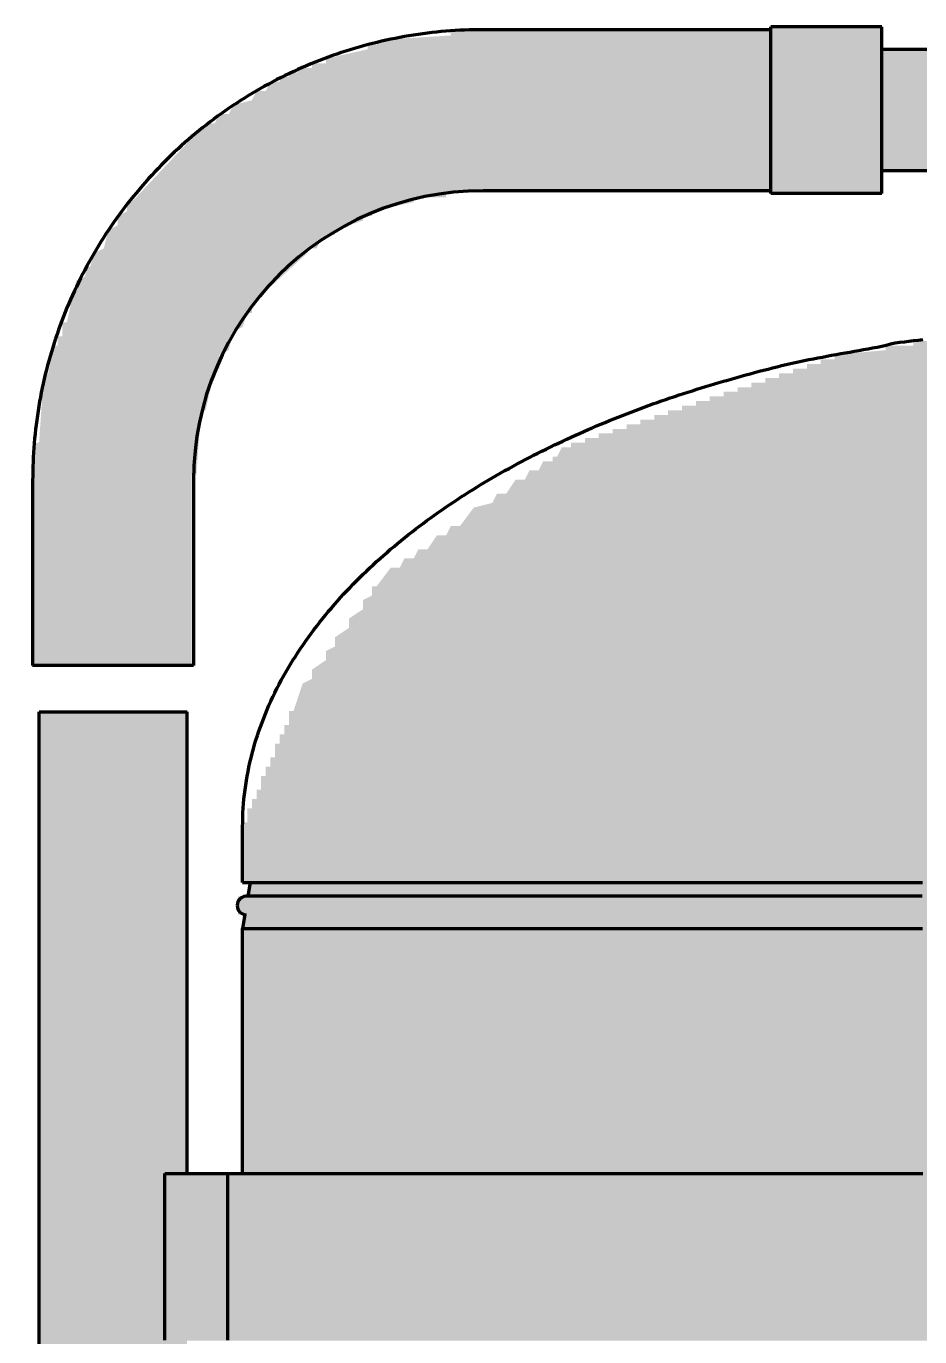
# Model space of a CAD drawing. Header units: millimetres. Extents: x 0 to 2382, y 0 to 420.
# Drawn here: x 2155.79 to 2175.11, y 278.38 to 306.7 of the extents above; entities that cross this region are included whole.
import ezdxf

# ---------------------------------------------------------------- set-up
doc = ezdxf.new("R2010")
doc.units = ezdxf.units.MM
doc.layers.add('01-VISIBLE', color=7, linetype='CONTINUOUS', lineweight=70)
doc.layers.add('13-GRAFICA', color=30, linetype='CONTINUOUS', lineweight=18)

msp = doc.modelspace()

# ---------------------------------------------------------------- hatches: boundary and pattern name
at = {"layer": '13-GRAFICA', "true_color": 0xd6d9de}
h = msp.add_hatch(color=7, dxfattribs=at)
h.dxf.hatch_style = 1
h.paths.add_polyline_path([(2171.873, 303.1), (2171.873, 306.7), (2174.273, 306.7), (2174.273, 303.1)])
at = {"layer": '13-GRAFICA', "true_color": 0x202020}
h = msp.add_hatch(color=7, dxfattribs=at)
h.dxf.hatch_style = 1
h.paths.add_polyline_path([(2155.973, 292.9), (2155.973, 297.7), (2156.073, 297.7), (2156.173, 299.2), (2156.273, 299.2), (2156.373, 299.8), (2156.473, 299.8), (2156.473, 300), (2156.573, 300), (2156.573, 300.3), (2156.673, 300.3), (2156.873, 301.2), (2157.073, 301.3), (2157.073, 301.5), (2157.173, 301.5), (2157.273, 301.8), (2157.473, 301.9), (2157.573, 302.3), (2157.773, 302.4), (2157.773, 302.6), (2157.973, 302.7), (2157.973, 302.9), (2158.073, 302.9), (2159.673, 304.6), (2159.873, 304.6), (2159.973, 304.8), (2160.173, 304.8), (2160.273, 305), (2160.673, 305.1), (2160.773, 305.3), (2160.973, 305.3), (2161.073, 305.5), (2161.273, 305.5), (2161.273, 305.6), (2161.473, 305.6), (2161.473, 305.7), (2161.673, 305.7), (2161.673, 305.8), (2161.973, 305.8), (2161.973, 305.9), (2162.273, 305.9), (2162.273, 306), (2163.173, 306.2), (2163.173, 306.3), (2163.373, 306.3), (2163.373, 306.4), (2164.973, 306.5), (2164.973, 306.6), (2171.873, 306.6), (2171.873, 303.1), (2164.873, 303.1), (2164.873, 303), (2164.173, 303), (2164.173, 302.9), (2163.273, 302.7), (2163.273, 302.6), (2163.073, 302.6), (2163.073, 302.5), (2162.473, 302.3), (2162.473, 302.2), (2162.173, 302.1), (2162.073, 301.9), (2161.873, 301.9), (2161.873, 301.8), (2160.673, 300.7), (2160.673, 300.5), (2160.573, 300.5), (2160.473, 300.2), (2160.273, 300.1), (2160.173, 299.7), (2159.973, 299.6), (2159.973, 299.3), (2159.873, 299.3), (2159.673, 298.4), (2159.573, 298.4), (2159.473, 297), (2159.373, 297), (2159.373, 292.9)])
at = {"layer": '13-GRAFICA', "true_color": 0xd6d9de}
h = msp.add_hatch(color=7, dxfattribs=at)
h.dxf.hatch_style = 1
h.paths.add_polyline_path([(2174.273, 306.2), (2176.073, 306.2), (2176.073, 306.1), (2175.973, 306.1), (2175.973, 305.7), (2175.873, 305.7), (2175.873, 304.6), (2175.973, 304.6), (2175.973, 304.2), (2176.073, 304.2), (2176.173, 303.6), (2174.273, 303.6)])
at = {"layer": '13-GRAFICA', "true_color": 0xc4c8ce}
h = msp.add_hatch(color=7, dxfattribs=at)
h.dxf.hatch_style = 1
h.paths.add_polyline_path([(2160.473, 288.2), (2160.473, 289.5), (2160.573, 289.5), (2160.573, 289.8), (2160.673, 289.8), (2160.673, 290), (2160.773, 290), (2160.773, 290.2), (2160.873, 290.2), (2160.873, 290.5), (2160.973, 290.5), (2160.973, 290.7), (2161.073, 290.7), (2161.073, 290.9), (2161.173, 290.9), (2161.173, 291.2), (2161.273, 291.2), (2161.273, 291.4), (2161.373, 291.4), (2161.373, 291.6), (2161.473, 291.6), (2161.473, 291.9), (2161.573, 291.9), (2161.773, 292.5), (2161.973, 292.6), (2161.973, 292.8), (2162.273, 293), (2162.273, 293.2), (2162.473, 293.3), (2162.473, 293.5), (2162.773, 293.7), (2162.773, 293.9), (2163.073, 294.1), (2163.073, 294.3), (2163.273, 294.4), (2163.273, 294.6), (2163.373, 294.6), (2163.673, 295), (2163.873, 295), (2163.973, 295.2), (2164.173, 295.2), (2164.273, 295.4), (2164.473, 295.4), (2164.673, 295.7), (2164.873, 295.7), (2164.973, 295.9), (2165.173, 295.9), (2165.473, 296.3), (2165.873, 296.4), (2165.973, 296.6), (2166.173, 296.6), (2166.373, 296.9), (2166.573, 296.9), (2166.673, 297.1), (2166.873, 297.1), (2166.973, 297.3), (2167.173, 297.3), (2167.173, 297.4), (2167.273, 297.4), (2167.373, 297.6), (2167.573, 297.6), (2167.573, 297.7), (2167.873, 297.7), (2167.873, 297.8), (2168.173, 297.8), (2168.173, 297.9), (2168.473, 297.9), (2168.473, 298), (2168.773, 298), (2168.773, 298.1), (2169.073, 298.1), (2169.073, 298.2), (2169.373, 298.2), (2169.373, 298.3), (2169.673, 298.3), (2169.673, 298.4), (2169.973, 298.4), (2169.973, 298.5), (2170.273, 298.5), (2170.273, 298.6), (2170.573, 298.6), (2170.573, 298.7), (2170.873, 298.7), (2170.873, 298.8), (2171.173, 298.8), (2171.173, 298.9), (2171.473, 298.9), (2171.473, 299), (2171.773, 299), (2171.773, 299.1), (2172.073, 299.1), (2172.073, 299.2), (2172.373, 299.2), (2172.373, 299.3), (2172.673, 299.3), (2172.673, 299.4), (2172.973, 299.4), (2172.973, 299.5), (2173.273, 299.5), (2173.273, 299.6), (2174.373, 299.7), (2174.373, 299.8), (2174.973, 299.8), (2174.973, 299.9), (2176.073, 299.9), (2176.073, 300), (2177.173, 300), (2177.173, 299.9), (2179.073, 299.9), (2179.073, 300), (2182.473, 299.9), (2182.473, 300), (2183.373, 300), (2183.373, 299.9), (2184.073, 299.9), (2184.073, 299.8), (2185.373, 299.7), (2185.373, 299.6), (2185.873, 299.6), (2185.873, 299.5), (2186.273, 299.5), (2186.273, 299.4), (2186.673, 299.4), (2186.673, 299.3), (2187.073, 299.3), (2187.073, 299.2), (2187.473, 299.2), (2187.473, 299.1), (2188.673, 298.9), (2188.673, 298.8), (2188.873, 298.8), (2188.873, 298.7), (2189.173, 298.7), (2189.173, 298.6), (2189.373, 298.6), (2189.373, 298.5), (2189.973, 298.4), (2189.973, 298.3), (2190.473, 298.2), (2190.473, 298.1), (2190.673, 298.1), (2190.673, 298), (2190.973, 298), (2190.973, 297.9), (2191.173, 297.9), (2191.173, 297.8), (2191.773, 297.7), (2191.873, 297.5), (2192.273, 297.4), (2192.373, 297.2), (2192.973, 297), (2193.073, 296.8), (2193.273, 296.8), (2193.273, 296.7), (2193.473, 296.7), (2193.573, 296.5), (2193.973, 296.4), (2194.073, 296.2), (2194.473, 296.1), (2194.873, 295.6), (2195.073, 295.6), (2195.473, 295.1), (2195.673, 295.1), (2195.673, 295), (2196.373, 294.4), (2196.373, 294.2), (2196.973, 293.7), (2196.973, 293.5), (2197.173, 293.4), (2197.273, 293), (2197.473, 292.9), (2197.473, 292.7), (2197.673, 292.6), (2197.673, 292.4), (2197.773, 292.4), (2197.773, 292.2), (2197.873, 292.2), (2197.973, 291.6), (2198.073, 291.6), (2198.173, 291.1), (2198.273, 291.1), (2198.373, 289.8), (2198.473, 289.8), (2198.473, 288.2)])
at = {"layer": '13-GRAFICA', "true_color": 0x202020}
h = msp.add_hatch(color=7, dxfattribs=at)
h.dxf.hatch_style = 1
h.paths.add_polyline_path([(2155.273, 234.2), (2155.273, 234.5), (2155.373, 234.5), (2155.373, 235.1), (2155.473, 235.1), (2155.473, 235.7), (2155.573, 235.7), (2155.573, 236.3), (2155.673, 236.3), (2155.673, 236.9), (2155.773, 236.9), (2155.773, 237.5), (2155.873, 237.5), (2155.873, 238.1), (2155.973, 238.1), (2155.973, 238.7), (2156.073, 238.7), (2156.073, 291.9), (2159.273, 291.9), (2159.273, 281.9), (2158.773, 281.9), (2158.773, 278.3), (2159.273, 278.3), (2159.273, 238.6), (2159.373, 238.6), (2159.373, 237.9), (2159.473, 237.9), (2159.473, 237.2), (2159.573, 237.2), (2159.573, 236.5), (2159.673, 236.5), (2159.873, 234.7), (2159.973, 234.7), (2159.973, 234.3), (2160.273, 234.2), (2160.273, 233), (2155.073, 233), (2155.073, 234.2)])
at = {"layer": '13-GRAFICA', "true_color": 0xc4c8ce}
h = msp.add_hatch(color=7, dxfattribs=at)
h.dxf.hatch_style = 1
h.paths.add_polyline_path([(2160.573, 287.9), (2160.673, 288.2), (2198.273, 288.2), (2198.373, 287.9)])
h = msp.add_hatch(color=7, dxfattribs=at)
h.dxf.hatch_style = 1
h.paths.add_polyline_path([(2198.573, 287.5), (2160.373, 287.5), (2160.373, 287.9), (2198.573, 287.9)])
h = msp.add_hatch(color=7, dxfattribs=at)
h.dxf.hatch_style = 1
h.paths.add_polyline_path([(2198.473, 287.5), (2198.473, 281.9), (2179.773, 281.9), (2179.773, 287), (2179.173, 287), (2179.173, 281.9), (2160.473, 281.9), (2160.473, 287.5)])
at = {"layer": '13-GRAFICA', "true_color": 0x202020}
h = msp.add_hatch(color=7, dxfattribs=at)
h.dxf.hatch_style = 1
h.paths.add_polyline_path([(2158.773, 278.3), (2158.773, 281.9), (2198.873, 281.9), (2198.873, 278.3)])

# ---------------------------------------------------------------- linework, layer by layer
at = {"layer": '01-VISIBLE'}
for p, q in [((2171.893, 306.625), (2165.673, 306.625)), ((2174.293, 306.685), (2171.893, 306.685)), ((2175.873, 306.195), (2174.293, 306.195)), ((2176.073, 303.575), (2174.293, 303.575)), ((2171.893, 303.145), (2165.673, 303.145)), ((2174.293, 303.085), (2171.893, 303.085)), ((2155.933, 296.885), (2155.933, 292.885)), ((2159.413, 296.885), (2159.413, 292.885)), ((2156.073, 239), (2156.073, 291.885)), ((2159.273, 281.908), (2159.273, 291.885)), ((2160.473, 288.2), (2160.473, 289.4)), ((2160.633, 288.2), (2160.585, 287.9)), ((2160.521, 287.503), (2160.473, 287.2)), ((2160.473, 281.908), (2160.473, 287.2)), ((2158.791, 281.908), (2160.15, 281.908)), ((2158.791, 278.308), (2158.791, 281.908)), ((2160.15, 278.308), (2160.15, 281.908))]:
    msp.add_line(p, q, dxfattribs=at)
for points in [[(2165.673, 306.625), (2165.572, 306.625), (2165.472, 306.623), (2165.371, 306.62), (2165.27, 306.617), (2165.17, 306.612), (2165.069, 306.606), (2164.969, 306.6), (2164.869, 306.592), (2164.768, 306.583), (2164.668, 306.573), (2164.568, 306.562), (2164.468, 306.55), (2164.368, 306.537), (2164.269, 306.523), (2164.169, 306.508), (2164.07, 306.492), (2163.971, 306.475), (2163.872, 306.457), (2163.773, 306.438), (2163.674, 306.418), (2163.576, 306.397), (2163.478, 306.375), (2163.38, 306.351), (2163.282, 306.327), (2163.185, 306.302), (2163.087, 306.276), (2162.99, 306.248), (2162.894, 306.22), (2162.798, 306.191), (2162.701, 306.161), (2162.606, 306.13), (2162.51, 306.097), (2162.415, 306.064), (2162.321, 306.03), (2162.226, 305.995), (2162.132, 305.959), (2162.039, 305.922), (2161.946, 305.884), (2161.853, 305.845), (2161.76, 305.805), (2161.669, 305.764), (2161.577, 305.722), (2161.486, 305.679), (2161.395, 305.636), (2161.305, 305.591), (2161.215, 305.545), (2161.126, 305.499), (2161.037, 305.451), (2160.949, 305.403), (2160.861, 305.354), (2160.774, 305.303), (2160.687, 305.252), (2160.601, 305.2), (2160.515, 305.148), (2160.43, 305.094), (2160.346, 305.039), (2160.262, 304.984), (2160.178, 304.927), (2160.096, 304.87), (2160.013, 304.812), (2159.932, 304.753), (2159.851, 304.693), (2159.77, 304.633), (2159.691, 304.571), (2159.611, 304.509), (2159.533, 304.446), (2159.455, 304.382), (2159.378, 304.318), (2159.302, 304.252), (2159.226, 304.186), (2159.151, 304.119), (2159.076, 304.051), (2159.003, 303.983), (2158.93, 303.913), (2158.857, 303.843), (2158.786, 303.772), (2158.715, 303.701), (2158.645, 303.629), (2158.576, 303.556), (2158.507, 303.482), (2158.439, 303.407), (2158.372, 303.332), (2158.306, 303.257), (2158.241, 303.18), (2158.176, 303.103), (2158.112, 303.025), (2158.049, 302.947), (2157.987, 302.868), (2157.925, 302.788), (2157.865, 302.707), (2157.805, 302.626), (2157.746, 302.545), (2157.688, 302.463), (2157.631, 302.38), (2157.574, 302.296), (2157.519, 302.212), (2157.464, 302.128), (2157.411, 302.043), (2157.358, 301.957), (2157.306, 301.871), (2157.255, 301.784), (2157.205, 301.697), (2157.155, 301.609), (2157.107, 301.521), (2157.059, 301.432), (2157.013, 301.343), (2156.967, 301.253), (2156.923, 301.163), (2156.879, 301.072), (2156.836, 300.981), (2156.794, 300.89), (2156.753, 300.798), (2156.713, 300.705), (2156.674, 300.613), (2156.636, 300.519), (2156.599, 300.426), (2156.563, 300.332), (2156.528, 300.237), (2156.494, 300.143), (2156.461, 300.048), (2156.429, 299.952), (2156.397, 299.857), (2156.367, 299.761), (2156.338, 299.664), (2156.31, 299.568), (2156.282, 299.471), (2156.256, 299.374), (2156.231, 299.276), (2156.207, 299.179), (2156.184, 299.081), (2156.161, 298.982), (2156.14, 298.884), (2156.12, 298.785), (2156.101, 298.687), (2156.083, 298.588), (2156.066, 298.488), (2156.05, 298.389), (2156.035, 298.289), (2156.021, 298.19), (2156.008, 298.09), (2155.996, 297.99), (2155.985, 297.89), (2155.975, 297.79), (2155.966, 297.69), (2155.958, 297.589), (2155.952, 297.489), (2155.946, 297.388), (2155.941, 297.288), (2155.938, 297.187), (2155.935, 297.086), (2155.934, 296.986), (2155.933, 296.885)], [(2171.893, 303.085), (2171.893, 303.185), (2171.893, 303.285), (2171.893, 303.385), (2171.893, 303.485), (2171.893, 303.585), (2171.893, 303.685), (2171.893, 303.785), (2171.893, 303.885), (2171.893, 303.985), (2171.893, 304.085), (2171.893, 304.185), (2171.893, 304.285), (2171.893, 304.385), (2171.893, 304.485), (2171.893, 304.585), (2171.893, 304.685), (2171.893, 304.785), (2171.893, 304.885), (2171.893, 304.985), (2171.893, 305.085), (2171.893, 305.185), (2171.893, 305.285), (2171.893, 305.385), (2171.893, 305.485), (2171.893, 305.585), (2171.893, 305.685), (2171.893, 305.785), (2171.893, 305.885), (2171.893, 305.985), (2171.893, 306.085), (2171.893, 306.185), (2171.893, 306.285), (2171.893, 306.385), (2171.893, 306.485), (2171.893, 306.585), (2171.893, 306.685)], [(2174.293, 303.085), (2174.293, 303.185), (2174.293, 303.285), (2174.293, 303.385), (2174.293, 303.485), (2174.293, 303.585), (2174.293, 303.685), (2174.293, 303.785), (2174.293, 303.885), (2174.293, 303.985), (2174.293, 304.085), (2174.293, 304.185), (2174.293, 304.285), (2174.293, 304.385), (2174.293, 304.485), (2174.293, 304.585), (2174.293, 304.685), (2174.293, 304.785), (2174.293, 304.885), (2174.293, 304.985), (2174.293, 305.085), (2174.293, 305.185), (2174.293, 305.285), (2174.293, 305.385), (2174.293, 305.485), (2174.293, 305.585), (2174.293, 305.685), (2174.293, 305.785), (2174.293, 305.885), (2174.293, 305.985), (2174.293, 306.085), (2174.293, 306.185), (2174.293, 306.285), (2174.293, 306.385), (2174.293, 306.485), (2174.293, 306.585), (2174.293, 306.685)], [(2160.473, 289.4), (2160.474, 289.5), (2160.476, 289.6), (2160.48, 289.701), (2160.486, 289.801), (2160.493, 289.901), (2160.502, 290), (2160.513, 290.1), (2160.525, 290.2), (2160.539, 290.299), (2160.554, 290.398), (2160.571, 290.497), (2160.59, 290.595), (2160.61, 290.693), (2160.632, 290.791), (2160.655, 290.889), (2160.679, 290.986), (2160.705, 291.083), (2160.733, 291.179), (2160.762, 291.275), (2160.792, 291.371), (2160.824, 291.466), (2160.857, 291.56), (2160.892, 291.655), (2160.928, 291.748), (2160.965, 291.841), (2161.003, 291.934), (2161.043, 292.026), (2161.084, 292.117), (2161.126, 292.208), (2161.17, 292.298), (2161.215, 292.388), (2161.26, 292.477), (2161.307, 292.566), (2161.356, 292.654), (2161.405, 292.741), (2161.455, 292.828), (2161.507, 292.914), (2161.559, 292.999), (2161.613, 293.084), (2161.667, 293.168), (2161.722, 293.252), (2161.779, 293.335), (2161.836, 293.417), (2161.894, 293.498), (2161.954, 293.579), (2162.013, 293.66), (2162.074, 293.739), (2162.136, 293.818), (2162.198, 293.897), (2162.262, 293.975), (2162.326, 294.052), (2162.391, 294.128), (2162.456, 294.204), (2162.523, 294.279), (2162.59, 294.354), (2162.657, 294.427), (2162.726, 294.501), (2162.795, 294.573), (2162.865, 294.645), (2162.935, 294.717), (2163.006, 294.787), (2163.078, 294.858), (2163.15, 294.927), (2163.223, 294.996), (2163.296, 295.064), (2163.37, 295.132), (2163.444, 295.199), (2163.519, 295.266), (2163.595, 295.331), (2163.671, 295.397), (2163.748, 295.461), (2163.825, 295.526), (2163.902, 295.589), (2163.98, 295.652), (2164.059, 295.714), (2164.138, 295.776), (2164.217, 295.837), (2164.297, 295.898), (2164.377, 295.958), (2164.458, 296.018), (2164.539, 296.077), (2164.62, 296.135), (2164.702, 296.193), (2164.784, 296.25), (2164.867, 296.307), (2164.95, 296.363), (2165.033, 296.419), (2165.117, 296.474), (2165.201, 296.529), (2165.285, 296.583), (2165.37, 296.637), (2165.455, 296.69), (2165.54, 296.743), (2165.626, 296.795), (2165.712, 296.847), (2165.798, 296.898), (2165.884, 296.948), (2165.971, 296.998), (2166.058, 297.048), (2166.145, 297.097), (2166.233, 297.146), (2166.321, 297.194), (2166.409, 297.242), (2166.497, 297.289), (2166.586, 297.336), (2166.675, 297.382), (2166.764, 297.428), (2166.854, 297.474), (2166.943, 297.519), (2167.033, 297.563), (2167.123, 297.607), (2167.213, 297.651), (2167.304, 297.694), (2167.394, 297.737), (2167.485, 297.779), (2167.576, 297.821), (2167.668, 297.862), (2167.759, 297.903), (2167.851, 297.944), (2167.943, 297.984), (2168.035, 298.024), (2168.127, 298.063), (2168.219, 298.102), (2168.312, 298.14), (2168.405, 298.178), (2168.498, 298.216), (2168.591, 298.253), (2168.684, 298.29), (2168.777, 298.327), (2168.871, 298.363), (2168.964, 298.398), (2169.058, 298.434), (2169.152, 298.468), (2169.246, 298.503), (2169.341, 298.537), (2169.435, 298.57), (2169.53, 298.604), (2169.624, 298.636), (2169.719, 298.669), (2169.814, 298.7), (2169.91, 298.732), (2170.005, 298.763), (2170.1, 298.794), (2170.196, 298.824), (2170.292, 298.854), (2170.387, 298.884), (2170.483, 298.913), (2170.579, 298.942), (2170.675, 298.97), (2170.771, 298.999), (2170.868, 299.027), (2170.964, 299.055), (2171.06, 299.082), (2171.157, 299.11), (2171.253, 299.137), (2171.35, 299.164), (2171.446, 299.19), (2171.543, 299.217), (2171.64, 299.243), (2171.737, 299.268), (2171.834, 299.293), (2171.931, 299.318), (2172.028, 299.342), (2172.126, 299.366), (2172.223, 299.389), (2172.321, 299.411), (2172.419, 299.433), (2172.517, 299.454), (2172.615, 299.474), (2172.713, 299.495), (2172.812, 299.514), (2172.91, 299.534), (2173.008, 299.552), (2173.107, 299.571), (2173.205, 299.589), (2173.304, 299.607), (2173.403, 299.625), (2173.501, 299.642), (2173.6, 299.66), (2173.699, 299.677), (2173.798, 299.695), (2173.896, 299.712), (2173.995, 299.73), (2174.093, 299.748), (2174.192, 299.766), (2174.29, 299.785), (2174.388, 299.808), (2174.483, 299.84), (2174.582, 299.858), (2174.681, 299.871), (2174.781, 299.883), (2174.88, 299.895), (2174.98, 299.907), (2175.079, 299.918), (2175.179, 299.929)], [(2159.413, 292.885), (2159.311, 292.885), (2159.208, 292.885), (2159.106, 292.885), (2159.004, 292.885), (2158.901, 292.885), (2158.799, 292.885), (2158.697, 292.885), (2158.594, 292.885), (2158.492, 292.885), (2158.389, 292.885), (2158.287, 292.885), (2158.185, 292.885), (2158.082, 292.885), (2157.98, 292.885), (2157.878, 292.885), (2157.775, 292.885), (2157.673, 292.885), (2157.571, 292.885), (2157.468, 292.885), (2157.366, 292.885), (2157.264, 292.885), (2157.161, 292.885), (2157.059, 292.885), (2156.957, 292.885), (2156.854, 292.885), (2156.752, 292.885), (2156.649, 292.885), (2156.547, 292.885), (2156.445, 292.885), (2156.342, 292.885), (2156.24, 292.885), (2156.138, 292.885), (2156.035, 292.885), (2155.933, 292.885)], [(2156.073, 291.885), (2156.173, 291.885), (2156.273, 291.885), (2156.373, 291.885), (2156.473, 291.885), (2156.573, 291.885), (2156.673, 291.885), (2156.773, 291.885), (2156.873, 291.885), (2156.973, 291.885), (2157.073, 291.885), (2157.173, 291.885), (2157.273, 291.885), (2157.373, 291.885), (2157.473, 291.885), (2157.573, 291.885), (2157.673, 291.885), (2157.773, 291.885), (2157.873, 291.885), (2157.973, 291.885), (2158.073, 291.885), (2158.173, 291.885), (2158.273, 291.885), (2158.373, 291.885), (2158.473, 291.885), (2158.573, 291.885), (2158.673, 291.885), (2158.773, 291.885), (2158.873, 291.885), (2158.973, 291.885), (2159.073, 291.885), (2159.173, 291.885), (2159.273, 291.885)], [(2160.473, 288.2), (2160.573, 288.2), (2160.673, 288.2), (2160.773, 288.2), (2160.873, 288.2), (2160.973, 288.2), (2161.073, 288.2), (2161.173, 288.2), (2161.273, 288.2), (2161.373, 288.2), (2161.473, 288.2), (2161.573, 288.2), (2161.673, 288.2), (2161.773, 288.2), (2161.873, 288.2), (2161.973, 288.2), (2162.073, 288.2), (2162.173, 288.2), (2162.273, 288.2), (2162.373, 288.2), (2162.473, 288.2), (2162.573, 288.2), (2162.673, 288.2), (2162.773, 288.2), (2162.873, 288.2), (2162.973, 288.2), (2163.073, 288.2), (2163.173, 288.2), (2163.273, 288.2), (2163.373, 288.2), (2163.473, 288.2), (2163.573, 288.2), (2163.673, 288.2), (2163.773, 288.2), (2163.873, 288.2), (2163.973, 288.2), (2164.073, 288.2), (2164.173, 288.2), (2164.273, 288.2), (2164.373, 288.2), (2164.473, 288.2), (2164.573, 288.2), (2164.673, 288.2), (2164.773, 288.2), (2164.873, 288.2), (2164.973, 288.2), (2165.073, 288.2), (2165.173, 288.2), (2165.273, 288.2), (2165.373, 288.2), (2165.473, 288.2), (2165.573, 288.2), (2165.673, 288.2), (2165.773, 288.2), (2165.873, 288.2), (2165.973, 288.2), (2166.073, 288.2), (2166.173, 288.2), (2166.273, 288.2), (2166.373, 288.2), (2166.473, 288.2), (2166.573, 288.2), (2166.673, 288.2), (2166.773, 288.2), (2166.873, 288.2), (2166.973, 288.2), (2167.073, 288.2), (2167.173, 288.2), (2167.273, 288.2), (2167.373, 288.2), (2167.473, 288.2), (2167.573, 288.2), (2167.673, 288.2), (2167.773, 288.2), (2167.873, 288.2), (2167.973, 288.2), (2168.073, 288.2), (2168.173, 288.2), (2168.273, 288.2), (2168.373, 288.2), (2168.473, 288.2), (2168.573, 288.2), (2168.673, 288.2), (2168.773, 288.2), (2168.873, 288.2), (2168.973, 288.2), (2169.073, 288.2), (2169.173, 288.2), (2169.273, 288.2), (2169.373, 288.2), (2169.473, 288.2), (2169.573, 288.2), (2169.673, 288.2), (2169.773, 288.2), (2169.873, 288.2), (2169.973, 288.2), (2170.073, 288.2), (2170.173, 288.2), (2170.273, 288.2), (2170.373, 288.2), (2170.473, 288.2), (2170.573, 288.2), (2170.673, 288.2), (2170.773, 288.2), (2170.873, 288.2), (2170.973, 288.2), (2171.073, 288.2), (2171.173, 288.2), (2171.273, 288.2), (2171.373, 288.2), (2171.473, 288.2), (2171.573, 288.2), (2171.673, 288.2), (2171.773, 288.2), (2171.873, 288.2), (2171.973, 288.2), (2172.073, 288.2), (2172.173, 288.2), (2172.273, 288.2), (2172.373, 288.2), (2172.473, 288.2), (2172.573, 288.2), (2172.673, 288.2), (2172.773, 288.2), (2172.873, 288.2), (2172.973, 288.2), (2173.073, 288.2), (2173.173, 288.2), (2173.273, 288.2), (2173.373, 288.2), (2173.473, 288.2), (2173.573, 288.2), (2173.673, 288.2), (2173.773, 288.2), (2173.873, 288.2), (2173.973, 288.2), (2174.073, 288.2), (2174.173, 288.2), (2174.273, 288.2), (2174.373, 288.2), (2174.473, 288.2), (2174.573, 288.2), (2174.673, 288.2), (2174.773, 288.2), (2174.873, 288.2), (2174.973, 288.2), (2175.073, 288.2), (2175.173, 288.2)], [(2160.553, 287.9), (2160.501, 287.893), (2160.453, 287.873), (2160.412, 287.841), (2160.38, 287.8), (2160.36, 287.752), (2160.353, 287.7)], [(2160.585, 287.9), (2160.58, 287.9), (2160.574, 287.9), (2160.569, 287.9), (2160.564, 287.9), (2160.558, 287.9), (2160.553, 287.9)], [(2175.168, 287.9), (2175.068, 287.9), (2174.968, 287.9), (2174.868, 287.9), (2174.768, 287.9), (2174.668, 287.9), (2174.568, 287.9), (2174.468, 287.9), (2174.368, 287.9), (2174.267, 287.9), (2174.167, 287.9), (2174.067, 287.9), (2173.967, 287.9), (2173.867, 287.9), (2173.767, 287.9), (2173.667, 287.9), (2173.567, 287.9), (2173.467, 287.9), (2173.367, 287.9), (2173.266, 287.9), (2173.166, 287.9), (2173.066, 287.9), (2172.966, 287.9), (2172.866, 287.9), (2172.766, 287.9), (2172.666, 287.9), (2172.566, 287.9), (2172.466, 287.9), (2172.365, 287.9), (2172.265, 287.9), (2172.165, 287.9), (2172.065, 287.9), (2171.965, 287.9), (2171.865, 287.9), (2171.765, 287.9), (2171.665, 287.9), (2171.565, 287.9), (2171.465, 287.9), (2171.364, 287.9), (2171.264, 287.9), (2171.164, 287.9), (2171.064, 287.9), (2170.964, 287.9), (2170.864, 287.9), (2170.764, 287.9), (2170.664, 287.9), (2170.564, 287.9), (2170.463, 287.9), (2170.363, 287.9), (2170.263, 287.9), (2170.163, 287.9), (2170.063, 287.9), (2169.963, 287.9), (2169.863, 287.9), (2169.763, 287.9), (2169.663, 287.9), (2169.563, 287.9), (2169.462, 287.9), (2169.362, 287.9), (2169.262, 287.9), (2169.162, 287.9), (2169.062, 287.9), (2168.962, 287.9), (2168.862, 287.9), (2168.762, 287.9), (2168.662, 287.9), (2168.561, 287.9), (2168.461, 287.9), (2168.361, 287.9), (2168.261, 287.9), (2168.161, 287.9), (2168.061, 287.9), (2167.961, 287.9), (2167.861, 287.9), (2167.761, 287.9), (2167.661, 287.9), (2167.56, 287.9), (2167.46, 287.9), (2167.36, 287.9), (2167.26, 287.9), (2167.16, 287.9), (2167.06, 287.9), (2166.96, 287.9), (2166.86, 287.9), (2166.76, 287.9), (2166.659, 287.9), (2166.559, 287.9), (2166.459, 287.9), (2166.359, 287.9), (2166.259, 287.9), (2166.159, 287.9), (2166.059, 287.9), (2165.959, 287.9), (2165.859, 287.9), (2165.759, 287.9), (2165.658, 287.9), (2165.558, 287.9), (2165.458, 287.9), (2165.358, 287.9), (2165.258, 287.9), (2165.158, 287.9), (2165.058, 287.9), (2164.958, 287.9), (2164.858, 287.9), (2164.757, 287.9), (2164.657, 287.9), (2164.557, 287.9), (2164.457, 287.9), (2164.357, 287.9), (2164.257, 287.9), (2164.157, 287.9), (2164.057, 287.9), (2163.957, 287.9), (2163.856, 287.9), (2163.756, 287.9), (2163.656, 287.9), (2163.556, 287.9), (2163.456, 287.9), (2163.356, 287.9), (2163.256, 287.9), (2163.156, 287.9), (2163.056, 287.9), (2162.956, 287.9), (2162.855, 287.9), (2162.755, 287.9), (2162.655, 287.9), (2162.555, 287.9), (2162.455, 287.9), (2162.355, 287.9), (2162.255, 287.9), (2162.155, 287.9), (2162.055, 287.9), (2161.954, 287.9), (2161.854, 287.9), (2161.754, 287.9), (2161.654, 287.9), (2161.554, 287.9), (2161.454, 287.9), (2161.354, 287.9), (2161.254, 287.9), (2161.154, 287.9), (2161.054, 287.9), (2160.953, 287.9), (2160.853, 287.9), (2160.753, 287.9), (2160.653, 287.9), (2160.553, 287.9)], [(2160.353, 287.7), (2160.36, 287.648), (2160.38, 287.6), (2160.412, 287.559), (2160.453, 287.527), (2160.501, 287.507), (2160.553, 287.5)], [(2160.473, 287.2), (2160.573, 287.2), (2160.673, 287.2), (2160.773, 287.2), (2160.873, 287.2), (2160.973, 287.2), (2161.073, 287.2), (2161.173, 287.2), (2161.273, 287.2), (2161.373, 287.2), (2161.473, 287.2), (2161.573, 287.2), (2161.673, 287.2), (2161.773, 287.2), (2161.873, 287.2), (2161.973, 287.2), (2162.073, 287.2), (2162.173, 287.2), (2162.273, 287.2), (2162.373, 287.2), (2162.473, 287.2), (2162.573, 287.2), (2162.673, 287.2), (2162.773, 287.2), (2162.873, 287.2), (2162.973, 287.2), (2163.073, 287.2), (2163.173, 287.2), (2163.273, 287.2), (2163.373, 287.2), (2163.473, 287.2), (2163.573, 287.2), (2163.673, 287.2), (2163.773, 287.2), (2163.873, 287.2), (2163.973, 287.2), (2164.073, 287.2), (2164.173, 287.2), (2164.273, 287.2), (2164.373, 287.2), (2164.473, 287.2), (2164.573, 287.2), (2164.673, 287.2), (2164.773, 287.2), (2164.873, 287.2), (2164.973, 287.2), (2165.073, 287.2), (2165.173, 287.2), (2165.273, 287.2), (2165.373, 287.2), (2165.473, 287.2), (2165.573, 287.2), (2165.673, 287.2), (2165.773, 287.2), (2165.873, 287.2), (2165.973, 287.2), (2166.073, 287.2), (2166.173, 287.2), (2166.273, 287.2), (2166.373, 287.2), (2166.473, 287.2), (2166.573, 287.2), (2166.673, 287.2), (2166.773, 287.2), (2166.873, 287.2), (2166.973, 287.2), (2167.073, 287.2), (2167.173, 287.2), (2167.273, 287.2), (2167.373, 287.2), (2167.473, 287.2), (2167.573, 287.2), (2167.673, 287.2), (2167.773, 287.2), (2167.873, 287.2), (2167.973, 287.2), (2168.073, 287.2), (2168.173, 287.2), (2168.273, 287.2), (2168.373, 287.2), (2168.473, 287.2), (2168.573, 287.2), (2168.673, 287.2), (2168.773, 287.2), (2168.873, 287.2), (2168.973, 287.2), (2169.073, 287.2), (2169.173, 287.2), (2169.273, 287.2), (2169.373, 287.2), (2169.473, 287.2), (2169.573, 287.2), (2169.673, 287.2), (2169.773, 287.2), (2169.873, 287.2), (2169.973, 287.2), (2170.073, 287.2), (2170.173, 287.2), (2170.273, 287.2), (2170.373, 287.2), (2170.473, 287.2), (2170.573, 287.2), (2170.673, 287.2), (2170.773, 287.2), (2170.873, 287.2), (2170.973, 287.2), (2171.073, 287.2), (2171.173, 287.2), (2171.273, 287.2), (2171.373, 287.2), (2171.473, 287.2), (2171.573, 287.2), (2171.673, 287.2), (2171.773, 287.2), (2171.873, 287.2), (2171.973, 287.2), (2172.073, 287.2), (2172.173, 287.2), (2172.273, 287.2), (2172.373, 287.2), (2172.473, 287.2), (2172.573, 287.2), (2172.673, 287.2), (2172.773, 287.2), (2172.873, 287.2), (2172.973, 287.2), (2173.073, 287.2), (2173.173, 287.2), (2173.273, 287.2), (2173.373, 287.2), (2173.473, 287.2), (2173.573, 287.2), (2173.673, 287.2), (2173.773, 287.2), (2173.873, 287.2), (2173.973, 287.2), (2174.073, 287.2), (2174.173, 287.2), (2174.273, 287.2), (2174.373, 287.2), (2174.473, 287.2), (2174.573, 287.2), (2174.673, 287.2), (2174.773, 287.2), (2174.873, 287.2), (2174.973, 287.2), (2175.073, 287.2), (2175.173, 287.2)], [(2160.15, 281.908), (2160.25, 281.908), (2160.351, 281.908), (2160.451, 281.908), (2160.551, 281.908), (2160.651, 281.908), (2160.752, 281.908), (2160.852, 281.908), (2160.952, 281.908), (2161.052, 281.908), (2161.152, 281.908), (2161.253, 281.908), (2161.353, 281.908), (2161.453, 281.908), (2161.553, 281.908), (2161.653, 281.908), (2161.754, 281.908), (2161.854, 281.908), (2161.954, 281.908), (2162.054, 281.908), (2162.155, 281.908), (2162.255, 281.908), (2162.355, 281.908), (2162.455, 281.908), (2162.555, 281.908), (2162.656, 281.908), (2162.756, 281.908), (2162.856, 281.908), (2162.956, 281.908), (2163.056, 281.908), (2163.157, 281.908), (2163.257, 281.908), (2163.357, 281.908), (2163.457, 281.908), (2163.558, 281.908), (2163.658, 281.908), (2163.758, 281.908), (2163.858, 281.908), (2163.958, 281.908), (2164.059, 281.908), (2164.159, 281.908), (2164.259, 281.908), (2164.359, 281.908), (2164.459, 281.908), (2164.56, 281.908), (2164.66, 281.908), (2164.76, 281.908), (2164.86, 281.908), (2164.961, 281.908), (2165.061, 281.908), (2165.161, 281.908), (2165.261, 281.908), (2165.361, 281.908), (2165.462, 281.908), (2165.562, 281.908), (2165.662, 281.908), (2165.762, 281.908), (2165.862, 281.908), (2165.963, 281.908), (2166.063, 281.908), (2166.163, 281.908), (2166.263, 281.908), (2166.364, 281.908), (2166.464, 281.908), (2166.564, 281.908), (2166.664, 281.908), (2166.764, 281.908), (2166.865, 281.908), (2166.965, 281.908), (2167.065, 281.908), (2167.165, 281.908), (2167.265, 281.908), (2167.366, 281.908), (2167.466, 281.908), (2167.566, 281.908), (2167.666, 281.908), (2167.767, 281.908), (2167.867, 281.908), (2167.967, 281.908), (2168.067, 281.908), (2168.167, 281.908), (2168.268, 281.908), (2168.368, 281.908), (2168.468, 281.908), (2168.568, 281.908), (2168.668, 281.908), (2168.769, 281.908), (2168.869, 281.908), (2168.969, 281.908), (2169.069, 281.908), (2169.17, 281.908), (2169.27, 281.908), (2169.37, 281.908), (2169.47, 281.908), (2169.57, 281.908), (2169.671, 281.908), (2169.771, 281.908), (2169.871, 281.908), (2169.971, 281.908), (2170.071, 281.908), (2170.172, 281.908), (2170.272, 281.908), (2170.372, 281.908), (2170.472, 281.908), (2170.573, 281.908), (2170.673, 281.908), (2170.773, 281.908), (2170.873, 281.908), (2170.973, 281.908), (2171.074, 281.908), (2171.174, 281.908), (2171.274, 281.908), (2171.374, 281.908), (2171.474, 281.908), (2171.575, 281.908), (2171.675, 281.908), (2171.775, 281.908), (2171.875, 281.908), (2171.976, 281.908), (2172.076, 281.908), (2172.176, 281.908), (2172.276, 281.908), (2172.376, 281.908), (2172.477, 281.908), (2172.577, 281.908), (2172.677, 281.908), (2172.777, 281.908), (2172.877, 281.908), (2172.978, 281.908), (2173.078, 281.908), (2173.178, 281.908), (2173.278, 281.908), (2173.379, 281.908), (2173.479, 281.908), (2173.579, 281.908), (2173.679, 281.908), (2173.779, 281.908), (2173.88, 281.908), (2173.98, 281.908), (2174.08, 281.908), (2174.18, 281.908), (2174.28, 281.908), (2174.381, 281.908), (2174.481, 281.908), (2174.581, 281.908), (2174.681, 281.908), (2174.782, 281.908), (2174.882, 281.908), (2174.982, 281.908), (2175.082, 281.908), (2175.182, 281.908)]]:
    msp.add_lwpolyline(points, dxfattribs=at)
msp.add_arc((2165.673, 296.885), 6.26, 90, 180, dxfattribs=at)

doc.saveas('drawing.dxf')
